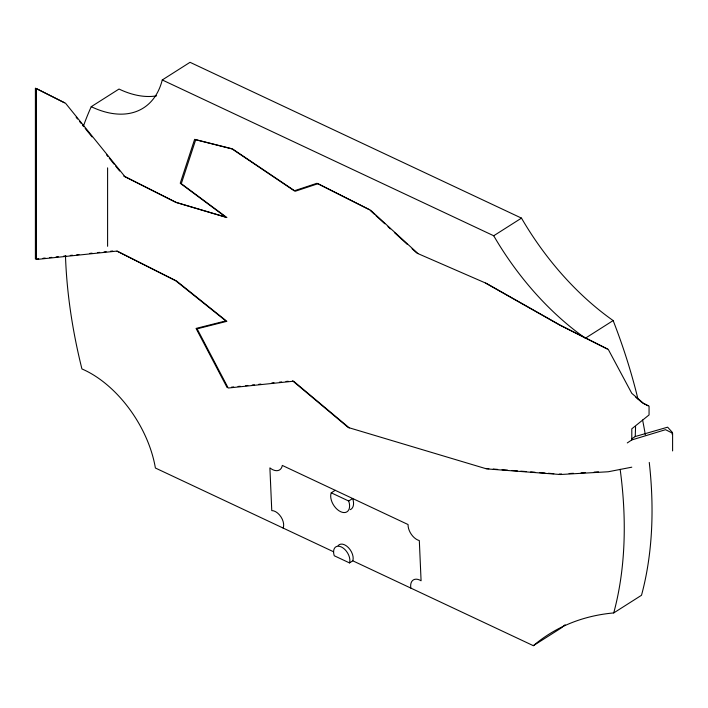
<?xml version="1.0" encoding="UTF-8"?>
<svg xmlns="http://www.w3.org/2000/svg" width="708" height="708" viewBox="0 0 708 708"><rect width="100%" height="100%" fill="white"/><g stroke="black" fill="none" stroke-linecap="round" stroke-linejoin="round"><path stroke-width="1.06" d="M107.598 167.849L107.598 246.296M672.246 434.429L672.281 432.322L667.626 427.181L635.235 436.535L631.625 438.925M635.58 426.641L635.235 436.535M627.279 442.925L631.793 439.934L665.538 429.685L672.6 433.234L672.6 450.925M83.367 126.254A484.219 292.634 57.6 0 1 91.243 106.687L119.015 89.04A103.244 62.392 57.6 0 0 156.592 95.846M91.243 106.687A103.244 62.392 57.6 0 0 162.265 79.96L190.036 62.313L521.486 218.117A215.338 130.139 57.6 0 0 613.146 320.565A436.597 263.845 57.6 0 1 637.899 398.825M162.265 79.96L493.715 235.764L521.486 218.117M350.239 509.671A12.779 7.726 57.6 0 0 352.655 498.494L348.69 501.016A12.779 7.726 57.6 0 1 340.61 511.689A12.779 7.726 57.6 0 1 331.238 492.821L335.211 490.299M613.146 320.565L585.374 338.212A215.338 130.139 57.6 0 1 493.715 235.764M349.504 562.913A11.009 6.655 57.6 0 0 341.327 546.948A11.009 6.655 57.6 0 0 334.238 555.745L349.504 562.913L352.805 560.816L533.354 645.687A370.488 223.896 57.6 0 1 613.73 612.924L641.501 595.278A436.597 263.845 57.6 0 0 649.263 462.43M533.354 645.687L561.125 628.04A370.488 223.896 57.6 0 1 565.126 624.766M631.793 467.183L608.252 471.758L560.382 474.519L486.617 468.882L348.221 427.49L292.528 380.798M38.666 258.73L35.4 259.075L35.4 88.173L64.437 102.793M43.029 258.278L45.206 258.048M49.56 257.597L51.737 257.367M56.091 256.916L58.277 256.685M63.72 256.119L65.897 255.889M70.251 255.438L72.437 255.207M76.791 254.756L78.969 254.526M89.863 253.393L92.04 253.163M97.483 252.597L99.66 252.367M104.023 251.915L106.2 251.685M110.554 251.234L112.731 251.004M231.507 387.161L233.684 386.94M238.038 386.479L240.224 386.258M245.667 385.683L247.853 385.462M252.207 385.002L254.384 384.78M258.747 384.32L260.925 384.099M271.819 382.957L274.005 382.727M279.448 382.161L281.634 381.931M285.988 381.479L288.165 381.249M559.311 474.112L561.488 473.979M569.099 473.546L573.453 473.298M581.064 472.855L585.419 472.608M594.127 472.103L598.472 471.855M485.546 468.475L488.847 468.723M493.255 469.059L497.653 469.395M502.06 469.731L507.565 470.156M511.973 470.493L517.477 470.909M520.778 471.165L526.283 471.581M530.681 471.917L535.089 472.263M539.496 472.599L545.001 473.015M548.302 473.271L553.806 473.687M416.879 253.137L486.617 283.492L560.382 325.264L608.252 349.371L631.793 393.347L643.563 403.374L649.059 406.144L649.059 414.932L631.793 428.827L631.793 439.934M331.238 492.821L348.69 501.016M333.583 551.78L155.388 468.015A93.102 56.268 57.6 0 0 81.924 368.939A484.219 292.634 57.6 0 1 65.481 255.8M369.505 209.772L316.936 183.292L294.236 190.815L231.728 148.707L194.629 139.343L180.23 183.266L225.799 217.135L175.575 202.222L123.785 176.133M607.181 348.964L559.311 324.857L485.546 283.085M642.492 402.967L647.988 405.737M116.979 251.154L175.575 280.669L225.799 320.91L196.063 328.424L227.144 387.621M349.292 427.897L293.599 381.205L228.215 388.028L197.134 328.831L226.879 321.317L176.655 281.076L117.077 251.075L36.471 259.482L36.471 88.58L65.508 103.2L124.856 176.54L176.655 202.63L226.879 217.542L181.301 183.673L195.7 139.759L232.799 149.114L295.316 191.222L318.007 183.699L370.585 210.188L417.959 253.553M635.766 397.241L641.652 402.25M370.311 210.506L374.328 214.188M375.93 215.657L384.763 223.737M387.975 226.675L390.382 228.888M394.4 232.56L407.25 244.322M412.065 248.729L416.083 252.402M76.163 117.289L77.544 118.997M79.615 121.555L80.995 123.263M82.376 124.962L83.756 126.67M85.137 128.378L92.04 136.901M106.536 154.813L107.917 156.521M109.289 158.22L114.121 164.194M115.501 165.902L119.643 171.017M410.835 588.091A13.009 7.859 57.6 0 1 421.083 580.781L419.322 540.567A12.31 7.443 57.6 0 1 408.056 524.54L282.306 465.43A13.664 8.257 57.6 0 1 269.898 467.891L271.766 510.592A11.178 6.753 57.6 0 1 281.005 516.92A11.178 6.753 57.6 0 1 283.111 528.053M620.155 469.333A436.597 263.845 57.6 0 1 613.73 612.924M642.59 420.003A436.597 263.845 57.6 0 1 645.315 434.694M338.123 545.647A11.009 6.655 57.6 0 1 348.451 547.656A11.009 6.655 57.6 0 1 352.805 560.816"/></g></svg>
